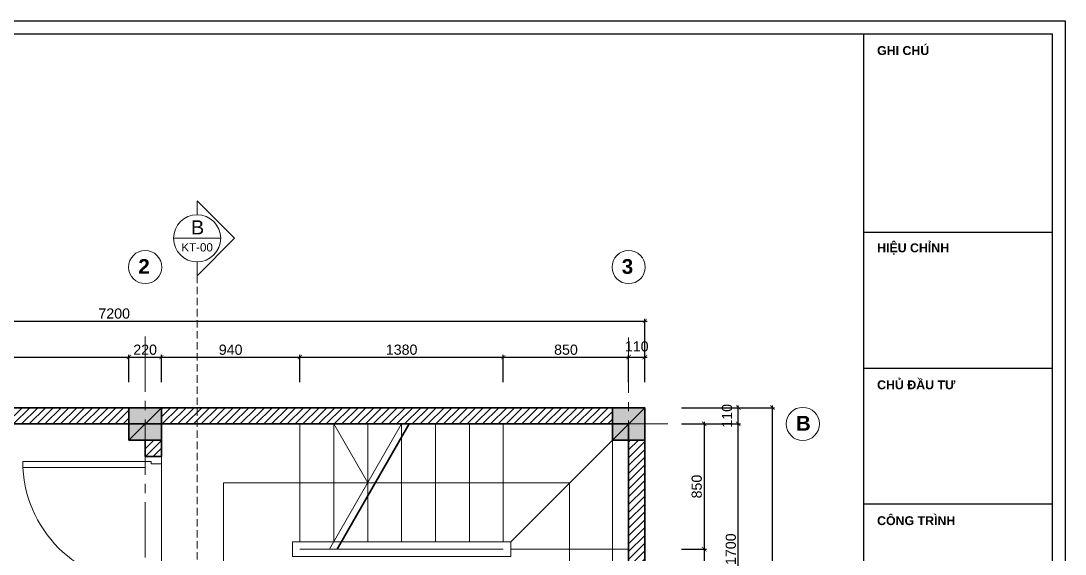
# Model space of a CAD drawing. Header units: millimetres. Extents: x 522695 to 636011, y 461124 to 505319.
# Drawn here: x 553908 to 560992, y 501702 to 505319 of the extents above; entities that cross this region are included whole.
import ezdxf
from ezdxf.enums import TextEntityAlignment as Align

# ---------------------------------------------------------------- set-up
doc = ezdxf.new("R2010")
doc.units = ezdxf.units.MM
doc.header["$LTSCALE"] = 500
doc.header["$MEASUREMENT"] = 0
doc.linetypes.add('CENTER2', pattern=[1.125, 0.75, -0.125, 0.125, -0.125])
doc.linetypes.add('DASHED2', pattern=[0.375, 0.25, -0.125])
doc.layers.get('0').update_dxf_attribs({"linetype": 'CONTINUOUS'})
doc.layers.get('DEFPOINTS').update_dxf_attribs({"color": 250, "linetype": 'CONTINUOUS'})
for name, color, linetype, lineweight in [('DH_CAT', 3, 'CONTINUOUS', 35), ('DH_HATCH', 250, 'CONTINUOUS', 5), ('DH_KHUAT', 149, 'DASHED2', 9), ('DH_KTHUOC', 8, 'CONTINUOUS', 5), ('DH_NOITHAT', 252, 'CONTINUOUS', 9), ('DH_TEXT', 4, 'CONTINUOUS', 13), ('DH_THAY', 4, 'CONTINUOUS', 13), ('DH_TRUC', 251, 'CENTER2', 5)]:
    doc.layers.add(name, color=color, linetype=linetype, lineweight=lineweight)
doc.layers.add('IN', color=5, linetype='CONTINUOUS')
doc.styles.add('arial', font='arial.ttf')
doc.styles.add('DH_ARIAL_B', font='arialbd.ttf')
doc.styles.add('DH_KITHUOC', font='arial.ttf')
doc.dimstyles.new('DH_100s', dxfattribs={"dimtxt": 230, "dimasz": 100, "dimexe": 50, "dimexo": 0, "dimgap": 50, "dimtad": 1, "dimdec": 0, "dimzin": 0, "dimdsep": 46, "dimtxsty": 'DH_KITHUOC', "dimblk1": 'ARCHTICK', "dimblk2": 'ARCHTICK', "dimsah": 1, "dimcen": 90, "dimdle": 50, "dimclrd": 8, "dimclre": 8, "dimclrt": 4, "dimadec": 0, "dimazin": 0, "dimtfac": 100, "dimtdec": 0, "dimtofl": 0, "dimtmove": 2, "dimatfit": 3, "dimldrblk": 'ARCHTICK', "dimfxl": 1, "dimtolj": 2, "dimtzin": 0, "dimarcsym": 0})

# ---------------------------------------------------------------- blocks, each defined once
blk = doc.blocks.new('KHUNGTEN_A3')
at = {"color": 3}
blk.add_lwpolyline([(0, 14850), (21000, 14850), (21000, 0), (0, 0)], close=True, dxfattribs=at)
blk.add_lwpolyline([(380, 14704), (20854, 14704), (20854, 146), (380, 146)], close=True)
for points in [[(18720, 14704), (18720, 146)], [(18720, 12461), (20854, 12461)], [(18720, 10924), (20854, 10924)], [(18720, 9388), (20854, 9388)]]:
    blk.add_lwpolyline(points)
at = {"layer": 'DH_TEXT', "char_height": 100, "width": 1830.82, "attachment_point": 4, "style": 'DH_ARIAL_B'}
for s, insert in [('GHI CHÚ', (18874, 14514)), ('HIỆU CHỈNH', (18874, 12271)), ('CHỦ ĐẦU TƯ', (18874, 10734)), ('CÔNG TRÌNH', (18874, 9198))]:
    blk.add_mtext(s, dxfattribs=dict(at, insert=insert))
blk = doc.blocks.new('*U17')
for p, q in [((-900, 0), (-900, -110)), ((0, 0), (0, -110))]:
    blk.add_line(p, q)
for points in [[(-35, 0), (-35, 830), (-75, 830), (-75, 0)], [(-865, -40), (-850, -40), (-850, -110), (-900, -110), (-900, 0), (-865, 0)], [(-35, -40), (-50, -40), (-50, -110), (0, -110), (0, 0), (-35, 0)]]:
    blk.add_lwpolyline(points, close=True)
at = {"color": 8}
blk.add_arc((-35, 0), 830, 90, 180, dxfattribs=at)
blk = doc.blocks.new('cot220')
at = {"layer": 'DH_HATCH'}
blk.add_hatch(color=256, dxfattribs=at).paths.add_polyline_path([(-110, -110), (110, -110), (110, 110), (-110, 110)])
at = {"layer": 'DH_CAT'}
blk.add_lwpolyline([(-110, -110), (110, -110), (110, 110), (-110, 110)], close=True, dxfattribs=at)
blk.add_lwpolyline([(110, 110), (-110, -110)], dxfattribs=at)
blk = doc.blocks.new('_ARCHTICK')
at = {"color": 0, "linetype": 'ByBlock', "const_width": 0.15}
blk.add_lwpolyline([(-0.5, -0.5), (0.5, 0.5)], dxfattribs=at)
blk = doc.blocks.new('*D94')
at = {"layer": 'DEFPOINTS', "color": 0, "transparency": 16777216}
for p in [(558389, 502584.9), (558774.6, 502584.9), (558389, 500884.9)]:
    blk.add_point(p, dxfattribs=at)
at = {"layer": 'DH_KTHUOC', "color": 8, "lineweight": -2, "transparency": 16777216}
for p, q in [((558389, 502584.9), (558789.6, 502584.9)), ((558774.6, 500869.9), (558774.6, 502599.9)), ((558389, 500884.9), (558789.6, 500884.9))]:
    blk.add_line(p, q, dxfattribs=at)
at = {"layer": 'DH_KTHUOC', "color": 8, "lineweight": -2, "transparency": 16777216, "xscale": 30, "yscale": 30, "zscale": 30}
for p, rotation in [((558774.6, 502584.9), 90), ((558774.6, 500884.9), 270)]:
    blk.add_blockref('_ARCHTICK', p, dxfattribs=dict(at, rotation=rotation))
at = {"layer": 'DH_KTHUOC', "color": 4, "transparency": 16777216, "insert": (558724.4, 501734.9), "char_height": 69, "attachment_point": 5, "rotation": 90, "style": 'DH_KITHUOC'}
blk.add_mtext('\\A2;1700', dxfattribs=at)
blk = doc.blocks.new('*D95')
at = {"layer": 'DEFPOINTS', "color": 0, "transparency": 16777216}
for p in [(558389, 502694.9), (558774.6, 502694.9), (558389, 502584.9)]:
    blk.add_point(p, dxfattribs=at)
at = {"layer": 'DH_KTHUOC', "color": 8, "lineweight": -2, "transparency": 16777216}
for p, q in [((558389, 502694.9), (558789.6, 502694.9)), ((558774.6, 502569.9), (558774.6, 502709.9)), ((558389, 502584.9), (558789.6, 502584.9))]:
    blk.add_line(p, q, dxfattribs=at)
at = {"layer": 'DH_KTHUOC', "color": 8, "lineweight": -2, "transparency": 16777216, "xscale": 30, "yscale": 30, "zscale": 30}
for p, rotation in [((558774.6, 502694.9), 90), ((558774.6, 502584.9), 270)]:
    blk.add_blockref('_ARCHTICK', p, dxfattribs=dict(at, rotation=rotation))
at = {"layer": 'DH_KTHUOC', "color": 4, "transparency": 16777216, "insert": (558698.3, 502639.9), "char_height": 69, "attachment_point": 5, "rotation": 90, "style": 'DH_KITHUOC'}
blk.add_mtext('\\A2;110', dxfattribs=at)
blk = doc.blocks.new('*D96')
at = {"layer": 'DEFPOINTS', "color": 0, "transparency": 16777216}
for p in [(558389, 502584.9), (558389, 501734.9), (558543.2, 501734.9)]:
    blk.add_point(p, dxfattribs=at)
at = {"layer": 'DH_KTHUOC', "color": 8, "lineweight": -2, "transparency": 16777216}
for p, q in [((558389, 502584.9), (558558.2, 502584.9)), ((558543.2, 502599.9), (558543.2, 501719.9)), ((558389, 501734.9), (558558.2, 501734.9))]:
    blk.add_line(p, q, dxfattribs=at)
at = {"layer": 'DH_KTHUOC', "color": 8, "lineweight": -2, "transparency": 16777216, "xscale": 30, "yscale": 30, "zscale": 30}
for p, rotation in [((558543.2, 502584.9), 90), ((558543.2, 501734.9), 270)]:
    blk.add_blockref('_ARCHTICK', p, dxfattribs=dict(at, rotation=rotation))
at = {"layer": 'DH_KTHUOC', "color": 4, "transparency": 16777216, "insert": (558493, 502159.9), "char_height": 69, "attachment_point": 5, "rotation": 90, "style": 'DH_KITHUOC'}
blk.add_mtext('\\A2;850', dxfattribs=at)
blk = doc.blocks.new('*D97')
at = {"layer": 'DEFPOINTS', "color": 0, "transparency": 16777216}
for p in [(558389, 501734.9), (558389, 500884.9), (558543.2, 500884.9)]:
    blk.add_point(p, dxfattribs=at)
at = {"layer": 'DH_KTHUOC', "color": 8, "lineweight": -2, "transparency": 16777216}
for p, q in [((558389, 501734.9), (558558.2, 501734.9)), ((558543.2, 501749.9), (558543.2, 500869.9)), ((558389, 500884.9), (558558.2, 500884.9))]:
    blk.add_line(p, q, dxfattribs=at)
at = {"layer": 'DH_KTHUOC', "color": 8, "lineweight": -2, "transparency": 16777216, "xscale": 30, "yscale": 30, "zscale": 30}
for p, rotation in [((558543.2, 501734.9), 90), ((558543.2, 500884.9), 270)]:
    blk.add_blockref('_ARCHTICK', p, dxfattribs=dict(at, rotation=rotation))
at = {"layer": 'DH_KTHUOC', "color": 4, "transparency": 16777216, "insert": (558493, 501309.9), "char_height": 69, "attachment_point": 5, "rotation": 90, "style": 'DH_KITHUOC'}
blk.add_mtext('\\A2;850', dxfattribs=at)
blk = doc.blocks.new('*D99')
at = {"layer": 'DEFPOINTS', "color": 0, "transparency": 16777216}
for p in [(558389, 502694.9), (559006, 502694.9), (558389, 499194.9)]:
    blk.add_point(p, dxfattribs=at)
at = {"layer": 'DH_KTHUOC', "color": 8, "lineweight": -2, "transparency": 16777216}
for p, q in [((558389, 502694.9), (559021, 502694.9)), ((559006, 499179.9), (559006, 502709.9)), ((558389, 499194.9), (559021, 499194.9))]:
    blk.add_line(p, q, dxfattribs=at)
at = {"layer": 'DH_KTHUOC', "color": 8, "lineweight": -2, "transparency": 16777216, "xscale": 30, "yscale": 30, "zscale": 30}
for p, rotation in [((559006, 502694.9), 90), ((559006, 499194.9), 270)]:
    blk.add_blockref('_ARCHTICK', p, dxfattribs=dict(at, rotation=rotation))
at = {"layer": 'DH_KTHUOC', "color": 4, "transparency": 16777216, "insert": (558955.8, 500944.9), "char_height": 69, "attachment_point": 5, "rotation": 90, "style": 'DH_KITHUOC'}
blk.add_mtext('\\A2;3500', dxfattribs=at)
blk = doc.blocks.new('*D102')
at = {"layer": 'DEFPOINTS', "color": 0, "transparency": 16777216}
for p in [(554640.8, 503037.9), (551160.8, 502869.1), (554640.8, 502869.1)]:
    blk.add_point(p, dxfattribs=at)
at = {"layer": 'DH_KTHUOC', "color": 8, "lineweight": -2, "transparency": 16777216}
for p, q in [((551145.8, 503037.9), (554655.8, 503037.9)), ((551160.8, 502869.1), (551160.8, 503052.9)), ((554640.8, 502869.1), (554640.8, 503052.9))]:
    blk.add_line(p, q, dxfattribs=at)
at = {"layer": 'DH_KTHUOC', "color": 8, "lineweight": -2, "transparency": 16777216, "xscale": 30, "yscale": 30, "zscale": 30, "rotation": 180}
blk.add_blockref('_ARCHTICK', (551160.8, 503037.9), dxfattribs=at)
at = {"layer": 'DH_KTHUOC', "color": 8, "lineweight": -2, "transparency": 16777216, "xscale": 30, "yscale": 30, "zscale": 30}
blk.add_blockref('_ARCHTICK', (554640.8, 503037.9), dxfattribs=at)
at = {"layer": 'DH_KTHUOC', "color": 4, "transparency": 16777216, "insert": (552900.8, 503088.2), "char_height": 69, "attachment_point": 5, "style": 'DH_KITHUOC'}
blk.add_mtext('\\A2;3480', dxfattribs=at)
blk = doc.blocks.new('*D103')
at = {"layer": 'DEFPOINTS', "color": 0, "transparency": 16777216}
for p in [(554860.8, 503037.9), (554640.8, 502869.1), (554860.8, 502869.1)]:
    blk.add_point(p, dxfattribs=at)
at = {"layer": 'DH_KTHUOC', "color": 8, "lineweight": -2, "transparency": 16777216}
for p, q in [((554625.8, 503037.9), (554875.8, 503037.9)), ((554640.8, 502869.1), (554640.8, 503052.9)), ((554860.8, 502869.1), (554860.8, 503052.9))]:
    blk.add_line(p, q, dxfattribs=at)
at = {"layer": 'DH_KTHUOC', "color": 8, "lineweight": -2, "transparency": 16777216, "xscale": 30, "yscale": 30, "zscale": 30, "rotation": 180}
blk.add_blockref('_ARCHTICK', (554640.8, 503037.9), dxfattribs=at)
at = {"layer": 'DH_KTHUOC', "color": 8, "lineweight": -2, "transparency": 16777216, "xscale": 30, "yscale": 30, "zscale": 30}
blk.add_blockref('_ARCHTICK', (554860.8, 503037.9), dxfattribs=at)
at = {"layer": 'DH_KTHUOC', "color": 4, "transparency": 16777216, "insert": (554750.8, 503088.1), "char_height": 69, "attachment_point": 5, "style": 'DH_KITHUOC'}
blk.add_mtext('\\A2;220', dxfattribs=at)
blk = doc.blocks.new('*D104')
at = {"layer": 'DEFPOINTS', "color": 0, "transparency": 16777216}
for p in [(555800.8, 503037.9), (554860.8, 502869.1), (555800.8, 502869.1)]:
    blk.add_point(p, dxfattribs=at)
at = {"layer": 'DH_KTHUOC', "color": 8, "lineweight": -2, "transparency": 16777216}
for p, q in [((554845.8, 503037.9), (555815.8, 503037.9)), ((554860.8, 502869.1), (554860.8, 503052.9)), ((555800.8, 502869.1), (555800.8, 503052.9))]:
    blk.add_line(p, q, dxfattribs=at)
at = {"layer": 'DH_KTHUOC', "color": 8, "lineweight": -2, "transparency": 16777216, "xscale": 30, "yscale": 30, "zscale": 30, "rotation": 180}
blk.add_blockref('_ARCHTICK', (554860.8, 503037.9), dxfattribs=at)
at = {"layer": 'DH_KTHUOC', "color": 8, "lineweight": -2, "transparency": 16777216, "xscale": 30, "yscale": 30, "zscale": 30}
blk.add_blockref('_ARCHTICK', (555800.8, 503037.9), dxfattribs=at)
at = {"layer": 'DH_KTHUOC', "color": 4, "transparency": 16777216, "insert": (555330.8, 503088.1), "char_height": 69, "attachment_point": 5, "style": 'DH_KITHUOC'}
blk.add_mtext('\\A2;940', dxfattribs=at)
blk = doc.blocks.new('*D105')
at = {"layer": 'DEFPOINTS', "color": 0, "transparency": 16777216}
for p in [(557180.8, 503037.9), (555800.8, 502869.1), (557180.8, 502869.1)]:
    blk.add_point(p, dxfattribs=at)
at = {"layer": 'DH_KTHUOC', "color": 8, "lineweight": -2, "transparency": 16777216}
for p, q in [((555785.8, 503037.9), (557195.8, 503037.9)), ((555800.8, 502869.1), (555800.8, 503052.9)), ((557180.8, 502869.1), (557180.8, 503052.9))]:
    blk.add_line(p, q, dxfattribs=at)
at = {"layer": 'DH_KTHUOC', "color": 8, "lineweight": -2, "transparency": 16777216, "xscale": 30, "yscale": 30, "zscale": 30, "rotation": 180}
blk.add_blockref('_ARCHTICK', (555800.8, 503037.9), dxfattribs=at)
at = {"layer": 'DH_KTHUOC', "color": 8, "lineweight": -2, "transparency": 16777216, "xscale": 30, "yscale": 30, "zscale": 30}
blk.add_blockref('_ARCHTICK', (557180.8, 503037.9), dxfattribs=at)
at = {"layer": 'DH_KTHUOC', "color": 4, "transparency": 16777216, "insert": (556490.8, 503088.2), "char_height": 69, "attachment_point": 5, "style": 'DH_KITHUOC'}
blk.add_mtext('\\A2;1380', dxfattribs=at)
blk = doc.blocks.new('*D106')
at = {"layer": 'DEFPOINTS', "color": 0, "transparency": 16777216}
for p in [(558030.8, 503037.9), (557180.8, 502869.1), (558030.8, 502869.1)]:
    blk.add_point(p, dxfattribs=at)
at = {"layer": 'DH_KTHUOC', "color": 8, "lineweight": -2, "transparency": 16777216}
for p, q in [((557165.8, 503037.9), (558045.8, 503037.9)), ((557180.8, 502869.1), (557180.8, 503052.9)), ((558030.8, 502869.1), (558030.8, 503052.9))]:
    blk.add_line(p, q, dxfattribs=at)
at = {"layer": 'DH_KTHUOC', "color": 8, "lineweight": -2, "transparency": 16777216, "xscale": 30, "yscale": 30, "zscale": 30, "rotation": 180}
blk.add_blockref('_ARCHTICK', (557180.8, 503037.9), dxfattribs=at)
at = {"layer": 'DH_KTHUOC', "color": 8, "lineweight": -2, "transparency": 16777216, "xscale": 30, "yscale": 30, "zscale": 30}
blk.add_blockref('_ARCHTICK', (558030.8, 503037.9), dxfattribs=at)
at = {"layer": 'DH_KTHUOC', "color": 4, "transparency": 16777216, "insert": (557605.8, 503088.1), "char_height": 69, "attachment_point": 5, "style": 'DH_KITHUOC'}
blk.add_mtext('\\A2;850', dxfattribs=at)
blk = doc.blocks.new('*D107')
at = {"layer": 'DEFPOINTS', "color": 0, "transparency": 16777216}
for p in [(558140.8, 503037.9), (558030.8, 502869.1), (558140.8, 502869.1)]:
    blk.add_point(p, dxfattribs=at)
at = {"layer": 'DH_KTHUOC', "color": 8, "lineweight": -2, "transparency": 16777216}
for p, q in [((558015.8, 503037.9), (558155.8, 503037.9)), ((558030.8, 502869.1), (558030.8, 503052.9)), ((558140.8, 502869.1), (558140.8, 503052.9))]:
    blk.add_line(p, q, dxfattribs=at)
at = {"layer": 'DH_KTHUOC', "color": 8, "lineweight": -2, "transparency": 16777216, "xscale": 30, "yscale": 30, "zscale": 30, "rotation": 180}
blk.add_blockref('_ARCHTICK', (558030.8, 503037.9), dxfattribs=at)
at = {"layer": 'DH_KTHUOC', "color": 8, "lineweight": -2, "transparency": 16777216, "xscale": 30, "yscale": 30, "zscale": 30}
blk.add_blockref('_ARCHTICK', (558140.8, 503037.9), dxfattribs=at)
at = {"layer": 'DH_KTHUOC', "color": 4, "transparency": 16777216, "insert": (558085.8, 503110.6), "char_height": 69, "attachment_point": 5, "style": 'DH_KITHUOC'}
blk.add_mtext('\\A2;110', dxfattribs=at)
blk = doc.blocks.new('*D108')
at = {"layer": 'DEFPOINTS', "color": 0, "transparency": 16777216}
for p in [(558140.8, 503283.2), (550940.8, 502869.1), (558140.8, 502869.1)]:
    blk.add_point(p, dxfattribs=at)
at = {"layer": 'DH_KTHUOC', "color": 8, "lineweight": -2, "transparency": 16777216}
for p, q in [((550940.8, 502869.1), (550940.8, 503298.2)), ((558140.8, 502869.1), (558140.8, 503298.2)), ((550925.8, 503283.2), (558155.8, 503283.2))]:
    blk.add_line(p, q, dxfattribs=at)
at = {"layer": 'DH_KTHUOC', "color": 8, "lineweight": -2, "transparency": 16777216, "xscale": 30, "yscale": 30, "zscale": 30, "rotation": 180}
blk.add_blockref('_ARCHTICK', (550940.8, 503283.2), dxfattribs=at)
at = {"layer": 'DH_KTHUOC', "color": 8, "lineweight": -2, "transparency": 16777216, "xscale": 30, "yscale": 30, "zscale": 30}
blk.add_blockref('_ARCHTICK', (558140.8, 503283.2), dxfattribs=at)
at = {"layer": 'DH_KTHUOC', "color": 4, "transparency": 16777216, "insert": (554540.8, 503333.5), "char_height": 69, "attachment_point": 5, "style": 'DH_KITHUOC'}
blk.add_mtext('\\A2;7200', dxfattribs=at)
blk = doc.blocks.new('*U212')
at = {"color": 8}
for points in [[(0, 518.2), (0, 636.4), (318.2, 318.2), (0, 0), (0, 118.2)], [(-200, 318.2), (200, 318.2)], [(0, -7111.6), (0, -6993.4), (318.2, -7311.6), (0, -7629.8), (0, -7511.6)], [(-200, -7311.6), (200, -7311.6)]]:
    blk.add_lwpolyline(points, dxfattribs=at)
for centre in [(0, 318.2), (0, -7311.6)]:
    blk.add_circle(centre, 200, dxfattribs=at)
at = {"layer": 'DH_KHUAT', "color": 250, "linetype": 'DASHED2', "ltscale": 0.5}
blk.add_lwpolyline([(0, 0), (0, -7111.6)], dxfattribs=at)
at = {"style": 'arial'}
for p in [(4.1, 410.9), (4.1, -7218.9)]:
    blk.add_text('B', height=120, dxfattribs=at).set_placement(p, align=Align.MIDDLE_CENTER)
for p in [(0, 185.6), (0, -7444.2)]:
    blk.add_attdef('KYHIEU', text='', height=70, dxfattribs=at).set_placement(p, align=Align.BOTTOM_CENTER)

msp = doc.modelspace()

# ---------------------------------------------------------------- hatches: boundary and pattern name
at = {"layer": 'DH_HATCH'}
h = msp.add_hatch(dxfattribs=at)
h.set_pattern_fill('ANSI31', color=256, scale=300, style=0)
h.set_pattern_definition([(45, (456063.38, 516901.503), (-26.516504, 26.516504), [])])
h.paths.add_polyline_path([(550140.8, 502144.9), (550091.2, 502144.9), (550091.2, 501504.9), (550140.8, 501504.9)])
h.paths.add_polyline_path([(550140.8, 499904.9), (550091.2, 499904.9), (550091.2, 499304.9), (550140.8, 499304.9)])
h.paths.add_polyline_path([(550140.8, 499304.9), (550091.2, 499304.9), (550091.2, 499194.9), (550140.8, 499194.9)])
h.paths.add_polyline_path([(550360.8, 502584.9), (550940.8, 502584.9), (550940.8, 502694.9), (550140.8, 502694.9), (550140.8, 501504.9), (550360.8, 501504.9)])
h.paths.add_polyline_path([(550360.8, 499904.9), (550140.8, 499904.9), (550140.8, 499194.9), (550940.8, 499194.9), (550940.8, 499304.9), (550360.8, 499304.9)])
h.paths.add_polyline_path([(554640.8, 499304.9), (551160.8, 499304.9), (551160.8, 499194.9), (554640.8, 499194.9)])
h.paths.add_polyline_path([(554860.8, 500774.9), (554910.8, 500774.9), (554910.8, 500884.9), (554860.8, 500884.9), (554860.8, 501464.9), (554750.8, 501464.9), (554750.8, 499414.9), (554860.8, 499414.9)])
h.paths.add_polyline_path([(557920.8, 499304.9), (557330.8, 499304.9), (557330.8, 499774.9), (557220.8, 499774.9), (557220.8, 499304.9), (554860.8, 499304.9), (554860.8, 499194.9), (557920.8, 499194.9)])
h.paths.add_polyline_path([(557430.8, 500884.9), (555710.8, 500884.9), (555710.8, 500774.9), (557220.8, 500774.9), (557220.8, 500574.9), (557330.8, 500574.9), (557330.8, 500774.9), (557430.8, 500774.9)])
h.paths.add_polyline_path([(558140.8, 502474.9), (558030.8, 502474.9), (558030.8, 500884.9), (557930.8, 500884.9), (557930.8, 500774.9), (558030.8, 500774.9), (558030.8, 499414.9), (558140.8, 499414.9)])
h.paths.add_polyline_path([(557920.8, 502694.9), (554860.8, 502694.9), (554860.8, 502584.9), (557920.8, 502584.9)])
h.paths.add_polyline_path([(554640.8, 502694.9), (551160.8, 502694.9), (551160.8, 502584.9), (554640.8, 502584.9)])
h.paths.add_polyline_path([(554860.8, 502474.9), (554750.8, 502474.9), (554750.8, 502364.9), (554860.8, 502364.9)])

# ---------------------------------------------------------------- linework, layer by layer
at = {"layer": 'DH_CAT'}
for points in [[(550140.8, 502144.9), (550140.8, 502694.9), (558140.8, 502694.9), (558140.8, 499194.9), (550140.8, 499194.9)], [(550360.8, 501504.9), (550360.8, 502584.9), (558030.8, 502584.9), (558030.8, 500884.9)], [(556542.9, 502584.9), (556054.2, 501734.9)], [(554860.8, 502474.9), (554860.8, 502364.9), (554750.8, 502364.9), (554750.8, 502474.9)]]:
    msp.add_lwpolyline(points, dxfattribs=at)
at = {"layer": 'DH_KTHUOC'}
for points in [[(556490.8, 502584.9), (556002.1, 501734.9)], [(556260.8, 502184.9), (556030.8, 502584.9)], [(554860.8, 501464.9), (554860.8, 502474.9)]]:
    msp.add_lwpolyline(points, dxfattribs=at)
msp.add_lwpolyline([(555281.3, 502184.9), (557630.8, 502184.9), (557630.8, 501284.9), (555281.3, 501284.9)], close=True, dxfattribs=at)
at = {"layer": 'DH_NOITHAT'}
msp.add_lwpolyline([(557920.8, 502474.9), (557920.8, 500884.9)], dxfattribs=at)
at = {"layer": 'DH_THAY'}
msp.add_line((555800.8, 501734.9), (557180.8, 501734.9), dxfattribs=at)
for points in [[(555800.8, 502584.9), (555800.8, 501784.9)], [(556030.8, 502584.9), (556030.8, 501784.9)], [(556260.8, 502584.9), (556260.8, 501784.9)], [(556490.8, 502584.9), (556490.8, 501784.9)], [(556720.8, 502584.9), (556720.8, 501784.9)], [(556950.8, 502584.9), (556950.8, 501784.9)], [(557180.8, 502584.9), (557180.8, 501784.9)], [(557230.8, 501784.9), (557920.8, 502474.9)], [(557230.8, 501734.9), (558030.8, 501734.9)]]:
    msp.add_lwpolyline(points, dxfattribs=at)
msp.add_lwpolyline([(555750.8, 501784.9), (557230.8, 501784.9), (557230.8, 501684.9), (555750.8, 501684.9)], close=True, dxfattribs=at)
for centre in [(554750.8, 503649.1), (558030.8, 503649.1), (559212.4, 502584.9)]:
    msp.add_circle(centre, 112.5, dxfattribs=at)
at = {"layer": 'DH_TRUC'}
for p, q in [((554750.8, 503178.1), (554750.8, 498858.1)), ((558030.8, 498858.1), (558030.8, 503178.1)), ((558297.4, 502584.9), (549810.7, 502584.9))]:
    msp.add_line(p, q, dxfattribs=at)
at = {"layer": 'IN'}
msp.add_lwpolyline([(548392.2, 505319.3), (560992.2, 505319.3), (560992.2, 496409.3), (548392.2, 496409.3)], close=True, dxfattribs=at)

# ---------------------------------------------------------------- block references
at = {"xscale": 0.6000000000058208, "yscale": 0.6000000000058208, "zscale": 0.6000000000058208}
msp.add_blockref('KHUNGTEN_A3', (548392.2, 496409.3), dxfattribs=at)
at = {"layer": 'DH_CAT'}
for p in [(554750.8, 502584.9), (558030.8, 502584.9)]:
    msp.add_blockref('cot220', p, dxfattribs=at)
at = {"layer": 'DH_NOITHAT', "rotation": 90}
msp.add_blockref('*U17', (554750.8, 502364.9), dxfattribs=at)
at = {"layer": 'DH_THAY'}
ref = msp.add_blockref('*U212', (555103.3, 503589.7), dxfattribs=dict(at, xscale=0.8, yscale=0.8, zscale=0.8))
ref.add_attrib('KYHIEU', 'KT-00', dxfattribs={"layer": '0', "height": 56, "style": 'arial'}).set_placement((555103.3, 497634.4), align=Align.BOTTOM_CENTER)
ref.add_attrib('KYHIEU', 'KT-00', dxfattribs={"layer": '0', "height": 56, "style": 'arial'}).set_placement((555103.3, 503738.2), align=Align.BOTTOM_CENTER)

# ---------------------------------------------------------------- texts
at = {"layer": 'DH_TEXT', "style": 'DH_ARIAL_B'}
for s, p in [('2', (554704.3, 503603.5)), ('3', (557984.3, 503603.5)), ('B', (559165.8, 502539.4))]:
    msp.add_text(s, height=100, dxfattribs=at).set_placement(p)

# ---------------------------------------------------------------- dimensions: what is measured, and where the dimension line sits
at = {"layer": 'DH_KTHUOC'}
for base, p1, p2, picture, middle in [((558140.8, 503283.2), (550940.8, 502869.1), (558140.8, 502869.1), '*D108', (554540.8, 503333.5)), ((558140.8, 503037.9), (558030.8, 502869.1), (558140.8, 502869.1), '*D107', (558085.8, 503110.6)), ((554640.8, 503037.9), (551160.8, 502869.1), (554640.8, 502869.1), '*D102', (552900.8, 503088.2)), ((554860.8, 503037.9), (554640.8, 502869.1), (554860.8, 502869.1), '*D103', (554750.8, 503088.1)), ((555800.8, 503037.9), (554860.8, 502869.1), (555800.8, 502869.1), '*D104', (555330.8, 503088.1)), ((557180.8, 503037.9), (555800.8, 502869.1), (557180.8, 502869.1), '*D105', (556490.8, 503088.2)), ((558030.8, 503037.9), (557180.8, 502869.1), (558030.8, 502869.1), '*D106', (557605.8, 503088.1))]:
    dim = msp.add_linear_dim(base=base, p1=p1, p2=p2, dimstyle='DH_100s', override={"dimscale": 0.3, "dimarcsym": 2}, dxfattribs=at)
    dim.commit()
    dim.dimension.update_dxf_attribs({"geometry": picture, "text_midpoint": middle})
dim = msp.add_linear_dim(base=(558774.6, 502694.9), p1=(558389, 502584.9), p2=(558389, 502694.9), angle=90, dimstyle='DH_100s', override={"dimscale": 0.3, "dimarcsym": 2}, dxfattribs=at)
dim.commit()
dim.dimension.update_dxf_attribs({"geometry": '*D95', "text_midpoint": (558698.3, 502639.9), "dimtype": 128})
for base, p1, p2, picture, middle in [((559006, 502694.9), (558389, 499194.9), (558389, 502694.9), '*D99', (558955.8, 500944.9)), ((558774.6, 502584.9), (558389, 500884.9), (558389, 502584.9), '*D94', (558724.4, 501734.9)), ((558543.2, 501734.9), (558389, 502584.9), (558389, 501734.9), '*D96', (558493, 502159.9)), ((558543.2, 500884.9), (558389, 501734.9), (558389, 500884.9), '*D97', (558493, 501309.9))]:
    dim = msp.add_linear_dim(base=base, p1=p1, p2=p2, angle=90, dimstyle='DH_100s', override={"dimscale": 0.3, "dimarcsym": 2}, dxfattribs=at)
    dim.commit()
    dim.dimension.update_dxf_attribs({"geometry": picture, "text_midpoint": middle})

doc.saveas('drawing.dxf')
